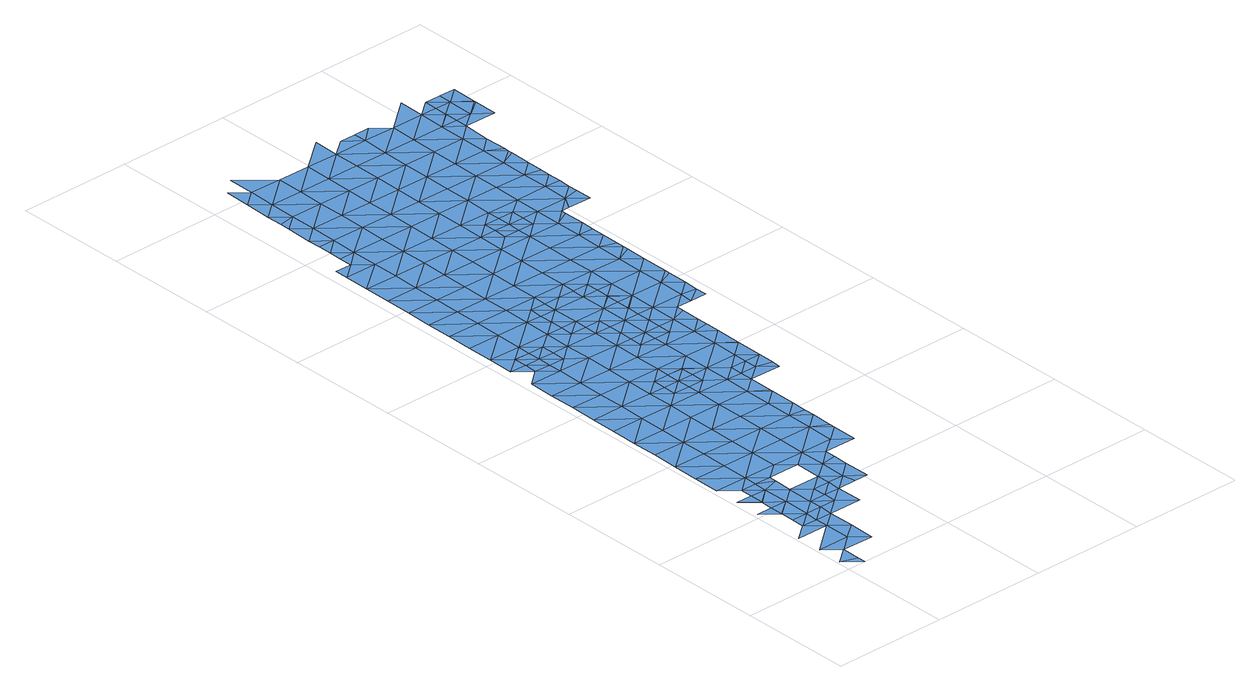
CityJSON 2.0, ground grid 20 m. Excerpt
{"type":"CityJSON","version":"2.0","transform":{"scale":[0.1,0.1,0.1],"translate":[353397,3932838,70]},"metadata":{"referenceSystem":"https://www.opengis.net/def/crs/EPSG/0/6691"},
"CityObjects":{
"waterbody1":{"type":"WaterBody","attributes":{"name":"3","class":"1140","function":"1","WaterBodyRiverFloodingRiskAttribute.description":"2","WaterBodyRiverFloodingRiskAttribute.rankOrg":"2","WaterBodyRiverFloodingRiskAttribute.adminType":"2","WaterBodyRiverFloodingRiskAttribute.scale":"L2"},"geometry":[{"type":"MultiSurface","lod":"1","boundaries":[[[0,1,2]],[[0,2,3]],[[4,5,3]],[[5,4,6]],[[7,8,6]],[[3,9,4]],[[10,11,12]],[[10,12,13]],[[14,7,6]],[[9,15,4]],[[4,15,6]],[[16,17,18]],[[19,17,16]],[[20,14,6]],[[15,20,6]],[[21,22,23]],[[24,22,21]],[[21,25,24]],[[23,26,21]],[[27,24,25]],[[27,28,29]],[[26,30,21]],[[29,28,31]],[[27,25,32]],[[27,32,28]],[[33,34,31]],[[35,21,30]],[[21,36,25]],[[33,37,34]],[[25,36,32]],[[31,28,38]],[[33,31,38]],[[21,35,36]],[[30,39,35]],[[37,40,41]],[[36,42,32]],[[43,44,45]],[[28,32,42]],[[28,46,38]],[[37,33,40]],[[47,44,43]],[[48,36,35]],[[45,49,43]],[[50,46,28]],[[51,41,52]],[[53,54,51]],[[50,28,42]],[[39,47,55]],[[41,40,52]],[[47,43,55]],[[35,39,48]],[[43,49,56]],[[33,57,40]],[[48,58,36]],[[53,51,52]],[[56,59,43]],[[33,38,57]],[[60,61,54]],[[43,59,55]],[[39,55,48]],[[61,62,63]],[[58,64,36]],[[64,50,42]],[[57,38,46]],[[62,65,63]],[[60,54,53]],[[42,36,64]],[[66,63,65]],[[57,67,40]],[[40,68,52]],[[55,69,48]],[[65,70,66]],[[71,55,59]],[[67,68,40]],[[68,53,52]],[[55,71,69]],[[70,72,66]],[[50,73,46]],[[74,61,60]],[[69,75,48]],[[73,57,46]],[[48,76,58]],[[50,64,77]],[[53,78,60]],[[79,67,57]],[[80,74,60]],[[81,66,82]],[[76,64,58]],[[83,78,53]],[[50,77,73]],[[70,84,72]],[[85,81,82]],[[86,87,85]],[[88,79,57]],[[66,72,82]],[[53,68,83]],[[89,68,67]],[[90,77,64]],[[91,89,67]],[[91,67,79]],[[48,75,76]],[[60,78,80]],[[84,92,72]],[[88,57,73]],[[69,93,75]],[[94,95,87]],[[85,82,86]],[[89,96,68]],[[80,97,98]],[[92,99,72]],[[68,96,83]],[[64,76,90]],[[100,79,88]],[[94,87,86]],[[95,101,102]],[[98,97,92]],[[75,103,76]],[[94,101,95]],[[73,77,104]],[[80,78,97]],[[75,93,103]],[[77,90,104]],[[105,96,89]],[[104,106,73]],[[107,100,88]],[[83,108,78]],[[102,109,110]],[[82,72,111]],[[112,76,103]],[[101,109,102]],[[88,73,106]],[[92,97,99]],[[90,76,113]],[[86,82,111]],[[76,112,113]],[[114,107,88]],[[78,108,97]],[[72,99,111]],[[106,114,88]],[[113,115,90]],[[83,96,116]],[[115,117,90]],[[90,117,104]],[[111,118,86]],[[105,119,96]],[[94,86,118]],[[83,116,108]],[[120,121,110]],[[99,97,122]],[[94,123,101]],[[124,125,126]],[[120,110,109]],[[118,123,94]],[[127,111,99]],[[125,110,121]],[[128,127,99]],[[119,129,96]],[[106,104,130]],[[114,131,107]],[[104,117,130]],[[96,129,116]],[[99,122,128]],[[131,132,133]],[[130,134,106]],[[125,121,126]],[[122,97,135]],[[133,107,131]],[[131,119,132]],[[97,108,135]],[[106,136,114]],[[116,137,108]],[[138,111,127]],[[131,129,119]],[[109,101,139]],[[106,134,136]],[[118,111,140]],[[140,111,138]],[[141,122,135]],[[101,123,139]],[[114,142,131]],[[143,144,145]],[[146,114,136]],[[147,148,108]],[[116,149,137]],[[145,126,143]],[[108,137,147]],[[150,123,118]],[[126,121,143]],[[142,114,146]],[[135,108,148]],[[116,129,149]],[[144,151,152]],[[153,141,135]],[[148,154,135]],[[109,139,155]],[[120,109,156]],[[120,157,121]],[[154,153,135]],[[142,158,131]],[[151,144,143]],[[118,140,150]],[[159,152,151]],[[160,139,123]],[[161,137,149]],[[109,155,156]],[[151,162,159]],[[150,140,163]],[[129,164,149]],[[165,159,162]],[[160,155,139]],[[143,121,157]],[[129,131,164]],[[166,123,150]],[[167,168,165]],[[169,161,149]],[[120,156,157]],[[158,142,170]],[[167,171,168]],[[164,131,158]],[[143,172,151]],[[167,165,162]],[[163,173,150]],[[160,123,166]],[[172,162,151]],[[174,143,157]],[[167,175,171]],[[155,176,156]],[[170,177,158]],[[171,175,178]],[[173,179,150]],[[180,176,155]],[[169,149,181]],[[149,164,181]],[[180,155,160]],[[143,174,172]],[[175,182,178]],[[172,183,162]],[[162,184,167]],[[185,158,177]],[[164,158,185]],[[166,150,179]],[[181,186,169]],[[157,156,176]],[[187,178,182]],[[186,188,189]],[[189,169,186]],[[167,184,175]],[[190,164,185]],[[191,164,190]],[[173,192,179]],[[181,164,191]],[[186,193,188]],[[194,172,174]],[[195,166,179]],[[196,180,160]],[[197,188,193]],[[160,166,198]],[[162,183,184]],[[157,176,199]],[[174,157,194]],[[200,197,193]],[[201,202,200]],[[181,191,203]],[[192,204,179]],[[198,166,195]],[[186,181,205]],[[194,157,199]],[[181,203,205]],[[180,196,176]],[[206,201,207]],[[172,208,183]],[[201,200,193]],[[206,202,201]],[[209,175,184]],[[194,208,172]],[[182,175,210]],[[211,207,201]],[[186,205,212]],[[193,186,213]],[[213,186,212]],[[160,198,196]],[[210,175,209]],[[214,182,210]],[[215,179,204]],[[216,211,201]],[[217,211,216]],[[204,217,216]],[[195,179,215]],[[199,176,218]],[[219,201,193]],[[220,193,213]],[[176,196,218]],[[183,208,221]],[[184,183,222]],[[204,216,215]],[[198,195,223]],[[224,216,201]],[[223,195,215]],[[225,196,198]],[[209,184,222]],[[194,226,208]],[[183,221,222]],[[199,218,227]],[[194,199,226]],[[213,228,220]],[[219,193,220]],[[224,215,216]],[[196,229,218]],[[226,199,227]],[[198,223,230]],[[231,209,222]],[[226,232,208]],[[229,233,218]],[[208,234,221]],[[235,227,218]],[[210,209,236]],[[224,201,219]],[[237,223,215]],[[196,225,229]],[[198,230,225]],[[236,209,231]],[[220,228,238]],[[239,219,220]],[[218,233,235]],[[238,239,220]],[[228,240,238]],[[241,230,223]],[[237,215,224]],[[208,232,234]],[[242,224,219]],[[243,229,225]],[[222,221,244]],[[245,242,219]],[[245,219,239]],[[241,223,237]],[[244,221,234]],[[227,235,246]],[[230,247,225]],[[231,222,244]],[[248,237,224]],[[249,236,231]],[[226,227,250]],[[242,248,224]],[[225,251,243]],[[235,252,246]],[[250,227,246]],[[232,226,250]],[[230,241,247]],[[253,231,244]],[[254,241,237]],[[255,254,237]],[[255,237,248]],[[225,256,251]],[[252,257,246]],[[249,231,253]],[[249,258,236]],[[225,247,256]],[[259,247,241]],[[232,250,260]],[[234,232,261]],[[262,241,254]],[[241,262,259]],[[232,260,261]],[[263,264,257]],[[263,251,264]],[[244,234,265]],[[247,266,256]],[[251,256,264]],[[267,247,259]],[[250,246,268]],[[246,257,268]],[[253,244,265]],[[269,249,253]],[[234,261,265]],[[247,267,266]],[[266,270,256]],[[256,271,264]],[[257,264,268]],[[260,272,261]],[[269,253,265]],[[250,268,273]],[[256,270,271]],[[260,250,272]],[[274,275,249]],[[269,274,249]],[[272,250,273]],[[276,265,261]],[[268,264,277]],[[264,271,277]],[[278,277,271]],[[279,261,272]],[[280,275,274]],[[273,268,281]],[[276,261,279]],[[269,265,276]],[[282,274,269]],[[268,277,281]],[[276,283,269]],[[278,284,277]],[[274,285,280]],[[272,273,286]],[[286,273,281]],[[272,287,279]],[[282,285,274]],[[284,288,277]],[[288,289,277]],[[282,269,283]],[[281,277,289]],[[287,272,286]],[[290,276,279]],[[291,286,281]],[[292,291,281]],[[292,281,289]],[[290,283,276]],[[293,279,287]],[[291,294,286]],[[295,287,286]],[[279,293,290]],[[286,294,295]],[[287,296,293]],[[297,287,295]],[[298,299,283]],[[298,283,290]],[[296,287,297]],[[282,283,299]],[[300,293,296]],[[301,293,300]],[[290,293,301]],[[290,302,298]],[[303,282,299]],[[302,290,301]],[[304,299,298]],[[305,298,302]],[[306,304,298]],[[306,298,305]],[[304,307,299]],[[307,308,299]]]}]},
"waterbody2":{"type":"WaterBody","attributes":{"name":"3","class":"1140","function":"1","WaterBodyRiverFloodingRiskAttribute.description":"2","WaterBodyRiverFloodingRiskAttribute.rankOrg":"1","WaterBodyRiverFloodingRiskAttribute.adminType":"2","WaterBodyRiverFloodingRiskAttribute.scale":"L2"},"geometry":[{"type":"MultiSurface","lod":"1","boundaries":[[[44,47,309]],[[310,44,309]],[[310,309,311]],[[20,312,14]],[[11,313,314]],[[11,314,315]],[[12,11,315]],[[315,314,311]],[[13,12,315]],[[44,310,45]],[[316,309,47]],[[316,311,309]],[[26,317,30]],[[26,318,317]],[[26,23,318]],[[23,19,318]],[[318,316,317]],[[19,16,318]],[[318,16,18]],[[318,315,316]],[[318,18,315]],[[315,18,13]],[[315,311,316]],[[14,312,314]],[[312,311,314]],[[313,7,314]],[[314,7,14]]]}]},
"waterbody3":{"type":"WaterBody","attributes":{"name":"3","class":"1140","function":"1","WaterBodyRiverFloodingRiskAttribute.description":"2","WaterBodyRiverFloodingRiskAttribute.rankOrg":"2","WaterBodyRiverFloodingRiskAttribute.adminType":"2","WaterBodyRiverFloodingRiskAttribute.scale":"L2"},"geometry":[{"type":"MultiSurface","lod":"1","boundaries":[[[319,320,20]],[[312,20,320]],[[312,320,311]],[[45,320,319]],[[310,311,320]],[[310,320,45]]]}]},
"waterbody4":{"type":"WaterBody","attributes":{"name":"3","class":"1140","function":"1","WaterBodyRiverFloodingRiskAttribute.description":"2","WaterBodyRiverFloodingRiskAttribute.rankOrg":"3","WaterBodyRiverFloodingRiskAttribute.adminType":"2","WaterBodyRiverFloodingRiskAttribute.scale":"L2"},"geometry":[{"type":"MultiSurface","lod":"1","boundaries":[[[98,321,80]],[[62,321,65]],[[74,62,61]],[[62,74,321]],[[74,80,321]],[[84,65,321]],[[84,70,65]],[[98,92,321]],[[321,92,84]]]}]},
"waterbody5":{"type":"WaterBody","attributes":{"name":"3","class":"1140","function":"1","WaterBodyRiverFloodingRiskAttribute.description":"2","WaterBodyRiverFloodingRiskAttribute.rankOrg":"3","WaterBodyRiverFloodingRiskAttribute.adminType":"2","WaterBodyRiverFloodingRiskAttribute.scale":"L2"},"geometry":[{"type":"MultiSurface","lod":"1","boundaries":[[[132,105,322]],[[322,89,91]],[[105,89,322]],[[119,105,132]],[[133,132,322]],[[91,79,322]],[[100,322,79]],[[133,322,107]],[[100,107,322]]]}]},
"waterbody6":{"type":"WaterBody","attributes":{"name":"3","class":"1140","function":"1","WaterBodyRiverFloodingRiskAttribute.description":"2","WaterBodyRiverFloodingRiskAttribute.rankOrg":"3","WaterBodyRiverFloodingRiskAttribute.adminType":"2","WaterBodyRiverFloodingRiskAttribute.scale":"L2"},"geometry":[{"type":"MultiSurface","lod":"1","boundaries":[[[192,323,204]],[[148,147,324]],[[163,140,325]],[[189,188,324]],[[325,173,163]],[[325,323,173]],[[192,173,323]],[[154,148,326]],[[324,326,148]],[[324,188,326]],[[197,326,188]],[[200,326,197]],[[217,323,211]],[[217,204,323]],[[140,138,325]],[[138,127,325]],[[325,327,323]],[[206,207,327]],[[206,327,202]],[[327,153,326]],[[153,154,326]],[[161,169,324]],[[161,324,137]],[[147,137,324]],[[189,324,169]],[[200,327,326]],[[327,200,202]],[[327,207,211]],[[327,211,323]],[[128,122,328]],[[122,141,328]],[[141,153,328]],[[328,127,128]],[[328,325,127]],[[328,327,325]],[[327,328,153]]]}]},
"waterbody7":{"type":"WaterBody","attributes":{"name":"3","class":"1140","function":"1","WaterBodyRiverFloodingRiskAttribute.description":"2","WaterBodyRiverFloodingRiskAttribute.rankOrg":"1","WaterBodyRiverFloodingRiskAttribute.adminType":"2","WaterBodyRiverFloodingRiskAttribute.scale":"L2"},"geometry":[{"type":"MultiSurface","lod":"1","boundaries":[[[146,136,329]],[[330,177,329]],[[329,136,331]],[[331,330,329]],[[146,170,142]],[[170,329,177]],[[170,146,329]]]}]},
"waterbody8":{"type":"WaterBody","attributes":{"name":"3","class":"1140","function":"1","WaterBodyRiverFloodingRiskAttribute.description":"2","WaterBodyRiverFloodingRiskAttribute.rankOrg":"3","WaterBodyRiverFloodingRiskAttribute.adminType":"2","WaterBodyRiverFloodingRiskAttribute.scale":"L2"},"geometry":[{"type":"MultiSurface","lod":"1","boundaries":[[[233,243,332]],[[243,251,332]],[[332,263,257]],[[252,235,332]],[[233,332,235]],[[229,243,233]],[[251,263,332]],[[257,252,332]]]}]},
"waterbody9":{"type":"WaterBody","attributes":{"name":"3","class":"1140","function":"1","WaterBodyRiverFloodingRiskAttribute.description":"2","WaterBodyRiverFloodingRiskAttribute.rankOrg":"1","WaterBodyRiverFloodingRiskAttribute.adminType":"2","WaterBodyRiverFloodingRiskAttribute.scale":"L2"},"geometry":[{"type":"MultiSurface","lod":"1","boundaries":[[[333,334,335]],[[334,333,336]],[[336,333,302]],[[305,302,333]],[[337,308,338]],[[338,339,337]],[[338,333,335]],[[338,340,339]],[[340,338,335]],[[338,308,307]],[[333,306,305]],[[333,338,304]],[[307,304,338]],[[333,304,306]]]}]}
},
"vertices":[
[5,24,2],[33,0,2],[33,14,2],[34,47,2],[62,70,2],[6,70,2],[63,116,2],[35,139,2],[6,116,2],[90,46,2],[8,209,2],[36,185,2],[36,186,2],[36,209,2],[63,138,2],[91,92,2],[37,232,2],[9,255,2],[37,231,2],[37,255,2],[91,138,2],[66,300,2],[9,301,2],[38,277,2],[10,348,2],[67,347,2],[66,277,2],[11,394,2],[68,439,2],[12,440,2],[94,276,2],[12,486,2],[68,393,2],[70,532,2],[13,532,2],[123,299,2],[123,346,2],[14,578,2],[69,485,2],[151,276,2],[71,578,2],[15,625,2],[124,392,2],[178,206,2],[150,207,2],[149,183,2],[126,485,2],[150,230,2],[179,298,2],[182,183,2],[125,438,2],[15,671,2],[71,624,2],[72,670,2],[16,717,2],[179,252,2],[206,183,2],[127,531,2],[180,345,2],[206,229,2],[73,716,2],[45,740,2],[46,763,2],[17,764,2],[181,391,2],[46,786,2],[18,810,2],[127,577,2],[128,623,2],[207,275,2],[46,787,2],[207,255,2],[74,809,2],[182,484,2],[73,739,2],[236,297,2],[237,344,2],[182,437,2],[130,715,2],[155,553,2],[101,739,2],[18,856,2],[75,855,2],[129,669,2],[74,786,2],[19,902,2],[76,901,2],[20,948,2],[183,530,2],[156,599,2],[238,390,2],[156,576,2],[102,786,2],[264,274,2],[77,947,2],[21,994,2],[185,622,2],[130,762,2],[102,762,2],[131,808,2],[184,552,2],[77,993,2],[22,1041,2],[265,320,2],[238,436,2],[184,599,2],[239,483,2],[212,552,2],[186,714,2],[78,1040,2],[22,1087,2],[132,854,2],[265,330,2],[266,367,2],[240,529,2],[266,386,2],[185,668,2],[267,412,2],[133,900,2],[212,599,2],[79,1086,2],[80,1132,2],[159,785,2],[133,947,2],[23,1156,2],[23,1133,2],[52,1156,2],[160,830,2],[160,807,2],[241,621,2],[267,459,2],[241,575,2],[212,598,2],[212,575,2],[267,463,2],[187,761,2],[268,506,2],[214,691,2],[160,853,2],[134,993,2],[161,877,2],[187,784,2],[269,551,2],[80,1179,2],[53,1202,2],[52,1179,2],[268,528,2],[214,714,2],[215,737,2],[242,667,2],[189,900,2],[81,1225,2],[53,1225,2],[215,784,2],[215,760,2],[135,1039,2],[136,1085,2],[136,1131,2],[297,574,2],[53,1248,2],[191,992,2],[242,690,2],[82,1271,2],[189,876,2],[298,620,2],[54,1295,2],[190,946,2],[83,1317,2],[55,1312,2],[271,690,2],[297,551,2],[55,1341,2],[138,1224,2],[217,876,2],[137,1178,2],[83,1363,2],[192,1084,2],[325,550,2],[56,1387,3],[246,899,2],[192,1038,2],[299,666,2],[84,1409,3],[139,1270,2],[139,1316,2],[326,597,2],[300,712,2],[57,1433,3],[272,736,2],[271,713,2],[326,599,2],[327,643,2],[246,875,2],[300,759,2],[194,1177,2],[247,945,2],[248,1037,2],[272,760,2],[247,991,2],[193,1130,2],[273,782,2],[301,805,2],[273,783,2],[327,669,2],[274,875,2],[327,689,2],[273,806,2],[273,828,2],[195,1223,2],[140,1362,2],[141,1409,2],[273,829,2],[328,722,2],[328,735,2],[85,1456,3],[303,898,2],[302,851,2],[274,852,2],[249,1083,2],[358,804,2],[357,758,2],[195,1269,2],[196,1316,2],[303,944,2],[358,850,2],[305,1036,2],[250,1176,2],[250,1129,2],[355,735,2],[277,1060,2],[304,990,2],[197,1362,2],[251,1222,2],[278,1083,2],[252,1268,2],[278,1106,2],[198,1408,2],[359,897,2],[385,755,2],[386,781,2],[385,734,2],[360,943,2],[387,826,2],[305,1060,2],[253,1315,2],[386,816,2],[306,1128,2],[361,989,2],[387,873,2],[254,1407,2],[307,1175,2],[333,1059,2],[306,1105,2],[253,1361,2],[388,920,2],[388,910,2],[362,1035,2],[334,1105,2],[255,1453,2],[389,965,2],[308,1221,2],[309,1267,2],[388,933,2],[334,1082,2],[362,1081,2],[309,1314,2],[390,1012,2],[389,988,2],[363,1127,2],[310,1360,2],[390,1049,2],[390,1058,2],[365,1220,2],[364,1174,2],[311,1406,3],[283,1429,3],[366,1313,2],[419,1081,2],[405,1058,2],[365,1266,2],[311,1429,3],[420,1127,2],[368,1405,3],[367,1359,2],[447,1057,2],[339,1429,3],[420,1173,2],[421,1219,2],[447,1086,2],[447,1103,2],[423,1312,2],[448,1149,2],[448,1125,2],[422,1265,2],[448,1166,2],[449,1196,2],[450,1241,2],[450,1232,2],[423,1358,3],[424,1404,3],[450,1249,2],[450,1288,2],[451,1335,3],[425,1450,3],[452,1381,3],[452,1357,3],[452,1380,3],[452,1403,3],[453,1427,3],
[121,207,2],[121,184,2],[92,184,2],[92,161,2],[36,162,2],[64,162,2],[65,208,2],[93,231,2],[94,263,2],[65,254,2],
[149,137,2],[120,161,2],
[74,763,2],
[184,576,2],
[245,852,2],[243,713,2],[188,853,2],[244,760,2],[244,806,2],[188,807,2],
[297,528,2],[325,521,2],[324,505,2],
[306,1082,2],
[480,1357,3],[509,1377,3],[509,1379,3],[508,1334,3],[481,1426,3],[481,1403,3],[510,1426,3],[509,1382,3]
]}
